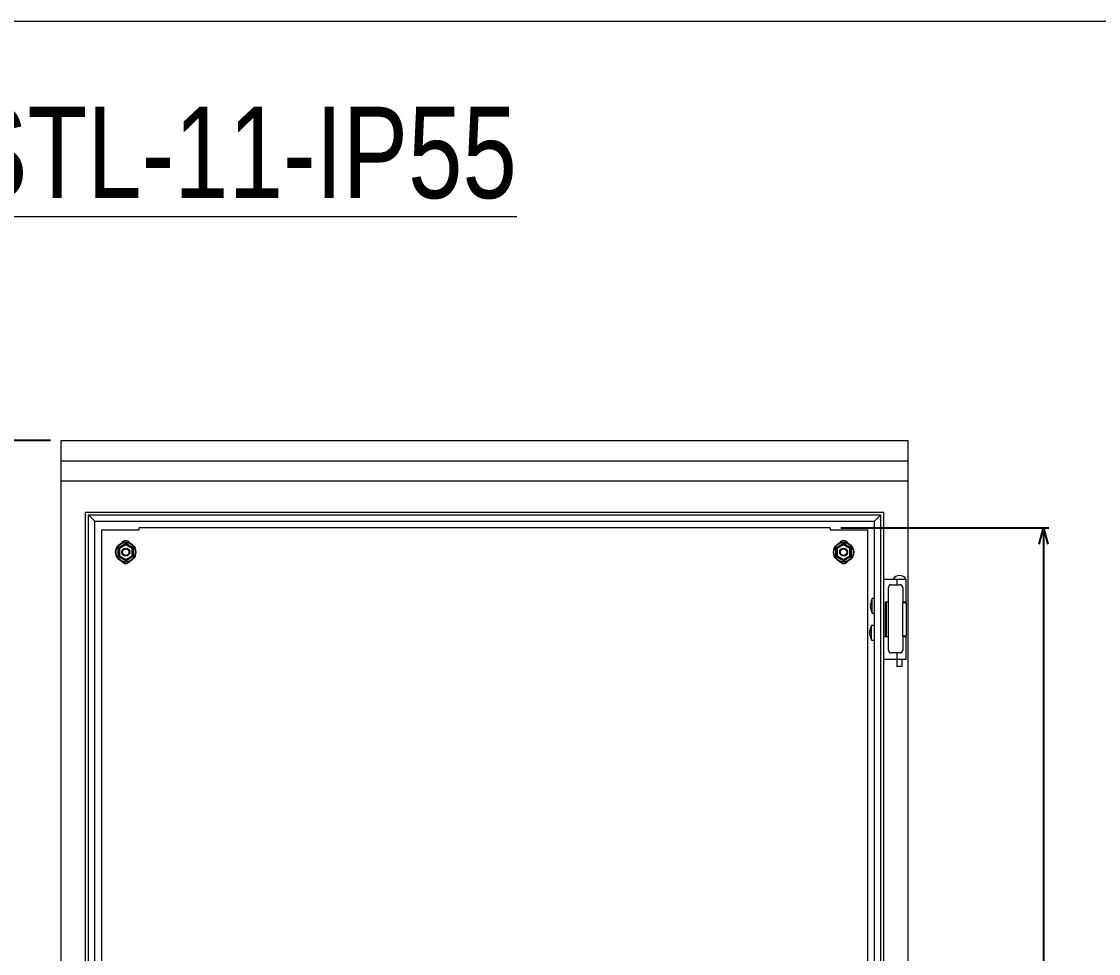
# Model space of a CAD drawing. Header units: millimetres. Extents: x 1880 to 5767, y 1200 to 3961.
# Drawn here: x 3738 to 4540, y 3212 to 3906 of the extents above; entities that cross this region are included whole.
import ezdxf

# ---------------------------------------------------------------- set-up
doc = ezdxf.new("R2010")
doc.units = ezdxf.units.MM
doc.layers.add('BUSBAR', color=3, linetype='Continuous')
doc.layers.add('FRAME070', color=5, linetype='Continuous')
doc.styles.add('TAMCO', font='cordia.shx', dxfattribs={"width": 0.8, "height": 25})
doc.dimstyles.new('TAMCO', dxfattribs={"dimtxt": 25, "dimasz": 12, "dimexe": 4, "dimexo": 8, "dimgap": 7, "dimtad": 2, "dimdec": 1, "dimdsep": 46, "dimtxsty": 'TAMCO', "dimblk": 'OPEN30', "dimcen": 2.5, "dimclrd": 4, "dimclre": 4, "dimclrt": 3, "dimadec": 0, "dimazin": 0, "dimtfac": 1, "dimtdec": 1, "dimtmove": 0, "dimatfit": 3, "dimldrblk": 'OPEN30', "dimfxl": 1, "dimarcsym": 0})

# ---------------------------------------------------------------- blocks, each defined once
blk = doc.blocks.new('_Open30')
at = {"color": 0, "linetype": 'ByBlock', "lineweight": -2}
for p, q in [((-1, 0.268), (0, 0)), ((0, 0), (-1, -0.268)), ((0, 0), (-1, 0))]:
    blk.add_line(p, q, dxfattribs=at)
blk = doc.blocks.new('*D39')
at = {"color": 4, "linetype": 'ByBlock', "lineweight": -2}
for p, q in [((4347.93, 3529.23), (4502.7, 3529.23)), ((4498.7, 3517.23), (4498.7, 2736.23)), ((4347.93, 2724.23), (4502.7, 2724.23))]:
    blk.add_line(p, q, dxfattribs=at)
at = {"layer": 'DEFPOINTS', "color": 0, "linetype": 'ByBlock'}
for p in [(4339.93, 3529.23), (4339.93, 2724.23), (4498.7, 2724.23)]:
    blk.add_point(p, dxfattribs=at)
at = {"color": 4, "linetype": 'ByBlock', "lineweight": -2, "xscale": 12, "yscale": 12, "zscale": 12}
for p, rotation in [((4498.7, 3529.23), 90), ((4498.7, 2724.23), 270)]:
    blk.add_blockref('_Open30', p, dxfattribs=dict(at, rotation=rotation))
at = {"color": 3, "linetype": 'ByBlock', "lineweight": 9, "insert": (4518.2, 3126.73), "char_height": 25, "attachment_point": 5, "rotation": 90, "style": 'TAMCO'}
blk.add_mtext('805', dxfattribs=at)
blk = doc.blocks.new('*D47')
at = {"layer": 'BUSBAR', "color": 4, "lineweight": -2}
for p, q in [((3759.93, 3594.23), (3658.89, 3594.23)), ((3662.89, 2706.23), (3662.89, 3582.23)), ((3759.93, 2694.23), (3658.89, 2694.23))]:
    blk.add_line(p, q, dxfattribs=at)
at = {"layer": 'DEFPOINTS', "color": 0}
for p in [(3662.89, 3594.23), (3767.93, 3594.23), (3767.93, 2694.23)]:
    blk.add_point(p, dxfattribs=at)
at = {"layer": 'BUSBAR', "color": 4, "lineweight": -2, "xscale": 12, "yscale": 12, "zscale": 12}
for p, rotation in [((3662.89, 3594.23), 90), ((3662.89, 2694.23), 270)]:
    blk.add_blockref('_Open30', p, dxfattribs=dict(at, rotation=rotation))
at = {"layer": 'BUSBAR', "color": 3, "lineweight": 9, "insert": (3643.39, 3144.23), "char_height": 25, "attachment_point": 5, "rotation": 90, "style": 'TAMCO'}
blk.add_mtext('900', dxfattribs=at)

msp = doc.modelspace()

# ---------------------------------------------------------------- linework, layer by layer
at = {"color": 7, "linetype": 'Continuous', "lineweight": 9}
for p, q in [((3767.93, 3594.23), (4397.93, 3594.23)), ((3767.93, 2694.23), (3767.93, 3594.23)), ((4397.93, 2694.23), (4397.93, 3594.23)), ((3767.93, 3579.21), (4397.93, 3579.21)), ((3767.93, 3564.21), (4397.93, 3564.21)), ((3786.05, 3541.1), (4379.8, 3541.1)), ((3786.05, 2712.36), (3786.05, 3541.1)), ((4379.8, 2712.36), (4379.8, 3541.1)), ((3788.17, 2714.48), (3788.17, 3538.98)), ((3792.93, 3534.23), (3788.17, 3538.98)), ((3788.17, 3538.98), (4377.68, 3538.98)), ((3792.93, 2719.23), (3792.93, 3534.23)), ((3792.93, 3534.23), (4372.93, 3534.23)), ((4377.68, 3538.98), (4372.93, 3534.23)), ((4372.93, 2719.23), (4372.93, 3534.23)), ((4377.68, 2714.48), (4377.68, 3538.98)), ((3797.93, 3527.73), (3797.93, 2725.73)), ((3797.93, 3527.73), (3825.93, 3527.73)), ((3825.93, 3527.73), (3825.93, 3529.23)), ((4339.93, 3529.23), (3825.93, 3529.23)), ((4339.93, 3529.23), (4339.93, 3527.73)), ((4339.93, 3527.73), (4367.93, 3527.73)), ((4367.93, 2725.73), (4367.93, 3527.73)), ((3810.93, 3514.12), (3815.93, 3517)), ((3815.93, 3516.72), (3815.93, 3517)), ((3815.93, 3517), (3820.93, 3514.12)), ((4344.93, 3514.12), (4349.93, 3517)), ((4349.93, 3516.72), (4349.93, 3517)), ((4349.93, 3517), (4354.93, 3514.12)), ((3811.18, 3513.97), (3810.93, 3514.12)), ((3810.93, 3508.34), (3810.93, 3514.12)), ((3815.93, 3516.72), (3811.18, 3513.97)), ((3811.18, 3513.97), (3811.18, 3508.49)), ((3820.68, 3513.97), (3815.93, 3516.72)), ((3820.93, 3514.12), (3820.68, 3513.97)), ((3820.68, 3508.49), (3820.68, 3513.97)), ((3820.93, 3514.12), (3820.93, 3508.34)), ((4345.18, 3513.97), (4344.93, 3514.12)), ((4344.93, 3508.34), (4344.93, 3514.12)), ((4349.93, 3516.72), (4345.18, 3513.97)), ((4345.18, 3513.97), (4345.18, 3508.49)), ((4354.68, 3513.97), (4349.93, 3516.72)), ((4354.93, 3514.12), (4354.68, 3513.97)), ((4354.68, 3508.49), (4354.68, 3513.97)), ((4354.93, 3514.12), (4354.93, 3508.34)), ((3811.18, 3508.49), (3810.93, 3508.34)), ((3815.93, 3505.46), (3810.93, 3508.34)), ((3811.18, 3508.49), (3815.93, 3505.75)), ((3815.93, 3505.75), (3820.68, 3508.49)), ((3820.93, 3508.34), (3815.93, 3505.46)), ((3815.93, 3505.46), (3815.93, 3505.75)), ((3820.93, 3508.34), (3820.68, 3508.49)), ((4345.18, 3508.49), (4344.93, 3508.34)), ((4349.93, 3505.46), (4344.93, 3508.34)), ((4345.18, 3508.49), (4349.93, 3505.75)), ((4349.93, 3505.75), (4354.68, 3508.49)), ((4354.93, 3508.34), (4349.93, 3505.46)), ((4349.93, 3505.46), (4349.93, 3505.75)), ((4354.93, 3508.34), (4354.68, 3508.49)), ((4379.8, 3491.23), (4389.84, 3491.23)), ((4383.35, 3438.23), (4383.35, 3484.93)), ((4385.35, 3486.93), (4391.95, 3486.93)), ((4389.84, 3491.23), (4396.55, 3491.23)), ((4389.84, 3486.93), (4389.84, 3491.23)), ((4393.95, 3484.93), (4393.95, 3473.73)), ((4370.03, 3472.42), (4370.03, 3472.8)), ((4370.06, 3472.43), (4370.03, 3472.26)), ((4370.03, 3472.26), (4370.03, 3471.35)), ((4370.03, 3470.2), (4370.03, 3471.11)), ((4370.03, 3470.04), (4370.03, 3469.66)), ((4371.3, 3465.73), (4371.3, 3476.73)), ((4383.35, 3474.03), (4380.82, 3474.03)), ((4380.82, 3474.03), (4380.82, 3448.43)), ((4381.5, 3474.03), (4381.5, 3448.43)), ((4396.55, 3474.03), (4393.95, 3474.03)), ((4393.95, 3473.73), (4396.45, 3473.73)), ((4393.95, 3448.73), (4393.95, 3473.73)), ((4396.45, 3473.73), (4396.45, 3448.73)), ((4369.53, 3452.42), (4369.53, 3452.8)), ((4370.8, 3445.73), (4370.8, 3456.73)), ((4369.56, 3452.43), (4369.53, 3452.26)), ((4369.53, 3452.26), (4369.53, 3451.35)), ((4369.53, 3450.2), (4369.53, 3451.11)), ((4369.53, 3450.04), (4369.53, 3449.66)), ((4380.32, 3448.43), (4382.85, 3448.43)), ((4396.45, 3448.73), (4393.95, 3448.73)), ((4393.95, 3448.73), (4393.95, 3438.23)), ((4393.95, 3448.43), (4396.55, 3448.43)), ((4389.84, 3431.23), (4379.8, 3431.23)), ((4391.95, 3436.23), (4385.35, 3436.23)), ((4389.84, 3431.23), (4389.84, 3436.23)), ((4396.55, 3431.23), (4389.84, 3431.23)), ((4391.55, 3426.23), (4389.55, 3426.23)), ((4393.55, 3426.23), (4391.55, 3426.23))]:
    msp.add_line(p, q, dxfattribs=at)
at = {"color": 7, "linetype": 'Continuous', "lineweight": 9, "flags": 128}
for points in [[(4370.03, 3471.35), (4370.07, 3471.24), (4370.07, 3471.23)], [(4369.53, 3451.35), (4369.57, 3451.24), (4369.57, 3451.23)]]:
    msp.add_lwpolyline(points, dxfattribs=at)
at = {"color": 7, "linetype": 'Continuous', "lineweight": 9}
for centre, radius in [((3815.93, 3511.23), 7.5), ((3815.93, 3511.23), 7.16), ((4349.93, 3511.23), 7.5), ((4349.93, 3511.23), 7.16), ((3815.93, 3511.23), 3), ((3815.93, 3511.23), 2.41), ((4349.93, 3511.23), 3), ((4349.93, 3511.23), 2.41)]:
    msp.add_circle(centre, radius, dxfattribs=at)
for centre, radius, start, end in [((3815.93, 3516.23), 3.5, 32.87835, 147.12165), ((4349.93, 3516.23), 3.5, 32.87835, 147.12165), ((3815.93, 3506.23), 3.5, 212.87835, 327.12165), ((4349.93, 3506.23), 3.5, 212.87835, 327.12165), ((4391.55, 3487.97), 5.76, 34.48292, 145.51708), ((4385.35, 3484.93), 2, 90, 180), ((4391.95, 3484.93), 2, 0, 90), ((4372.36, 3471.64), 2.46, 138.60607, 161.30165), ((4372.36, 3470.32), 2.46, 138.60636, 161.30136), ((4380.04, 3471.52), 10.1, 187.51083, 199.37013), ((4380.04, 3470.98), 10.1, 187.51083, 199.37004), ((4381.63, 3471.23), 11.7, 151.96016, 170.85574), ((4381.63, 3471.23), 11.7, 189.14426, 208.03984), ((4381.54, 3472.61), 11.04, 176.59344, 183.40656), ((4372.39, 3467.9), 1.89, 171.76528, 188.23472), ((4371.86, 3451.64), 2.46, 138.6056, 161.30212), ((4381.13, 3451.23), 11.7, 151.96016, 170.85574), ((4381.04, 3452.61), 11.04, 176.59344, 183.40656), ((4371.86, 3450.32), 2.46, 138.6056, 161.30212), ((4379.54, 3451.52), 10.1, 187.51096, 199.37001), ((4379.54, 3450.98), 10.1, 187.51089, 199.37007), ((4381.13, 3451.23), 11.7, 189.14426, 208.03984), ((4371.89, 3447.9), 1.89, 171.76502, 188.23498), ((4385.35, 3438.23), 2, 180, 270), ((4391.95, 3438.23), 2, 270, 0)]:
    msp.add_arc(centre, radius, start, end, dxfattribs=at)
for points, knots in [([(3810.22, 3514.52), (3810.8, 3514.84), (3812.04, 3515.52), (3813.96, 3516.63), (3815.27, 3517.42), (3815.93, 3517.82)], [0, 0, 0, 0, 0.302131, 0.647328, 1, 1, 1, 1]), ([(3815.93, 3517.82), (3815.93, 3517.81), (3815.93, 3517.7), (3815.93, 3517.47), (3815.93, 3517.22), (3815.93, 3517.04), (3815.93, 3517.02), (3815.93, 3517)], [0, 0, 0, 0, 0.004705, 0.271149, 0.530769, 0.764908, 1, 1, 1, 1]), ([(3815.93, 3517.82), (3816.49, 3517.48), (3817.7, 3516.74), (3819.62, 3515.63), (3820.95, 3514.89), (3821.63, 3514.52)], [0, 0, 0, 0, 0.302131, 0.647328, 1, 1, 1, 1]), ([(4344.22, 3514.52), (4344.8, 3514.84), (4346.04, 3515.52), (4347.96, 3516.63), (4349.27, 3517.42), (4349.93, 3517.82)], [0, 0, 0, 0, 0.302131, 0.647329, 1, 1, 1, 1]), ([(4349.93, 3517.82), (4349.93, 3517.81), (4349.93, 3517.7), (4349.93, 3517.47), (4349.93, 3517.22), (4349.93, 3517.04), (4349.93, 3517.02), (4349.93, 3517)], [0, 0, 0, 0, 0.004705, 0.271149, 0.530769, 0.764908, 1, 1, 1, 1]), ([(4349.93, 3517.82), (4350.49, 3517.48), (4351.7, 3516.74), (4353.62, 3515.63), (4354.95, 3514.89), (4355.63, 3514.52)], [0, 0, 0, 0, 0.302131, 0.647328, 1, 1, 1, 1]), ([(3810.22, 3514.52), (3810.22, 3514.52), (3810.33, 3514.46), (3810.52, 3514.35), (3810.74, 3514.22), (3810.89, 3514.14), (3810.92, 3514.12), (3810.93, 3514.12)], [0, 0, 0, 0, 0.004709, 0.27115, 0.530773, 0.764909, 1, 1, 1, 1]), ([(3810.22, 3507.94), (3810.24, 3508.6), (3810.27, 3510.01), (3810.27, 3512.23), (3810.24, 3513.75), (3810.22, 3514.52)], [0, 0, 0, 0, 0.302131, 0.647329, 1, 1, 1, 1]), ([(3820.93, 3514.12), (3820.94, 3514.12), (3820.96, 3514.14), (3821.11, 3514.22), (3821.33, 3514.35), (3821.52, 3514.46), (3821.63, 3514.52), (3821.63, 3514.52)], [0, 0, 0, 0, 0.235091, 0.469227, 0.72885, 0.995291, 1, 1, 1, 1]), ([(3821.63, 3514.52), (3821.61, 3513.87), (3821.58, 3512.45), (3821.58, 3510.23), (3821.61, 3508.71), (3821.63, 3507.94)], [0, 0, 0, 0, 0.302131, 0.647327, 1, 1, 1, 1]), ([(4344.22, 3514.52), (4344.22, 3514.52), (4344.33, 3514.46), (4344.52, 3514.35), (4344.74, 3514.22), (4344.89, 3514.14), (4344.92, 3514.12), (4344.93, 3514.12)], [0, 0, 0, 0, 0.004705, 0.27115, 0.530774, 0.764909, 1, 1, 1, 1]), ([(4344.22, 3507.94), (4344.24, 3508.6), (4344.27, 3510.01), (4344.27, 3512.23), (4344.24, 3513.75), (4344.22, 3514.52)], [0, 0, 0, 0, 0.302131, 0.647329, 1, 1, 1, 1]), ([(4354.93, 3514.12), (4354.94, 3514.12), (4354.96, 3514.14), (4355.11, 3514.22), (4355.33, 3514.35), (4355.52, 3514.46), (4355.63, 3514.52), (4355.63, 3514.52)], [0, 0, 0, 0, 0.235091, 0.469226, 0.72885, 0.995295, 1, 1, 1, 1]), ([(4355.63, 3514.52), (4355.61, 3513.87), (4355.58, 3512.45), (4355.58, 3510.23), (4355.61, 3508.71), (4355.63, 3507.94)], [0, 0, 0, 0, 0.302131, 0.647327, 1, 1, 1, 1]), ([(3810.22, 3507.94), (3810.22, 3507.94), (3810.33, 3508), (3810.52, 3508.11), (3810.74, 3508.24), (3810.89, 3508.33), (3810.92, 3508.34), (3810.93, 3508.34)], [0, 0, 0, 0, 0.004714, 0.271154, 0.530773, 0.764909, 1, 1, 1, 1]), ([(3815.93, 3504.64), (3815.36, 3504.99), (3814.16, 3505.72), (3812.23, 3506.83), (3810.9, 3507.57), (3810.22, 3507.94)], [0, 0, 0, 0, 0.302131, 0.647328, 1, 1, 1, 1]), ([(3821.63, 3507.94), (3821.05, 3507.62), (3819.81, 3506.94), (3817.89, 3505.83), (3816.58, 3505.04), (3815.93, 3504.64)], [0, 0, 0, 0, 0.302131, 0.647329, 1, 1, 1, 1]), ([(3815.93, 3505.46), (3815.93, 3505.45), (3815.93, 3505.42), (3815.93, 3505.24), (3815.93, 3504.99), (3815.93, 3504.77), (3815.93, 3504.65), (3815.93, 3504.64)], [0, 0, 0, 0, 0.235092, 0.469231, 0.728851, 0.995295, 1, 1, 1, 1]), ([(3820.93, 3508.34), (3820.94, 3508.34), (3820.96, 3508.33), (3821.11, 3508.24), (3821.33, 3508.11), (3821.52, 3508), (3821.63, 3507.94), (3821.63, 3507.94)], [0, 0, 0, 0, 0.235091, 0.469227, 0.728846, 0.995286, 1, 1, 1, 1]), ([(4344.22, 3507.94), (4344.22, 3507.94), (4344.33, 3508), (4344.52, 3508.11), (4344.74, 3508.24), (4344.89, 3508.33), (4344.92, 3508.34), (4344.93, 3508.34)], [0, 0, 0, 0, 0.00471, 0.271155, 0.530774, 0.764909, 1, 1, 1, 1]), ([(4349.93, 3504.64), (4349.36, 3504.99), (4348.16, 3505.72), (4346.23, 3506.83), (4344.9, 3507.57), (4344.22, 3507.94)], [0, 0, 0, 0, 0.302131, 0.647328, 1, 1, 1, 1]), ([(4355.63, 3507.94), (4355.05, 3507.62), (4353.81, 3506.94), (4351.89, 3505.83), (4350.58, 3505.04), (4349.93, 3504.64)], [0, 0, 0, 0, 0.30213, 0.647329, 1, 1, 1, 1]), ([(4349.93, 3505.46), (4349.93, 3505.45), (4349.93, 3505.42), (4349.93, 3505.24), (4349.93, 3504.99), (4349.93, 3504.77), (4349.93, 3504.65), (4349.93, 3504.64)], [0, 0, 0, 0, 0.235092, 0.469231, 0.728851, 0.995295, 1, 1, 1, 1]), ([(4354.93, 3508.34), (4354.94, 3508.34), (4354.96, 3508.33), (4355.11, 3508.24), (4355.33, 3508.11), (4355.52, 3508), (4355.63, 3507.94), (4355.63, 3507.94)], [0, 0, 0, 0, 0.235091, 0.469226, 0.728845, 0.99529, 1, 1, 1, 1]), ([(4370.03, 3472.26), (4370.2, 3472.25), (4370.39, 3472.24), (4370.59, 3472.22), (4370.62, 3472.22)], [0, 0, 0, 0, 0.840043, 1, 1, 1, 1]), ([(4369.53, 3452.26), (4369.7, 3452.25), (4369.89, 3452.24), (4370.09, 3452.22), (4370.12, 3452.22)], [0, 0, 0, 0, 0.840042, 1, 1, 1, 1])]:
    msp.add_open_spline(points, degree=3, knots=knots, dxfattribs=at)
for points in [[(4396.55, 3474.03), (4396.55, 3491.23)], [(4370.03, 3472.42), (4370.52, 3472.41)], [(4372.93, 3476.73), (4371.3, 3476.73)], [(4371.3, 3465.73), (4372.93, 3465.73)], [(4372.43, 3456.73), (4370.8, 3456.73)], [(4369.53, 3452.42), (4370.02, 3452.41)], [(4370.8, 3445.73), (4372.43, 3445.73)], [(4396.55, 3431.23), (4396.55, 3448.43)], [(4389.55, 3431.23), (4389.55, 3426.23)], [(4393.55, 3426.23), (4393.55, 3431.23)]]:
    msp.add_open_spline(points, degree=1, dxfattribs=at)
at = {"layer": 'FRAME070', "lineweight": 9}
msp.add_line((5710.8, 3906.19), (1929.15, 3906.19), dxfattribs=at)
msp.add_line((5710.8, 3906.19), (1929.15, 3906.19), dxfattribs=at)

# ---------------------------------------------------------------- texts
at = {"layer": 'BUSBAR', "color": 4, "lineweight": 9, "insert": (3520.34, 3842.75), "char_height": 68.04, "attachment_point": 1, "style": 'TAMCO'}
msp.add_mtext('{\\LCES-STL-11-IP55}', dxfattribs=at)

# ---------------------------------------------------------------- dimensions: what is measured, and where the dimension line sits
at = {"color": 0, "linetype": 'ByBlock', "lineweight": 9}
dim = msp.add_linear_dim(base=(4498.7, 2724.23), p1=(4339.93, 3529.23), p2=(4339.93, 2724.23), angle=90, dimstyle='TAMCO', dxfattribs=at)
dim.commit()
dim.dimension.update_dxf_attribs({"geometry": '*D39', "text_midpoint": (4518.2, 3126.73)})
at = {"layer": 'BUSBAR', "color": 2, "lineweight": 9}
dim = msp.add_linear_dim(base=(3662.89, 3594.23), p1=(3767.93, 2694.23), p2=(3767.93, 3594.23), angle=90, dimstyle='TAMCO', override={"dimarcsym": 1}, dxfattribs=at)
dim.commit()
dim.dimension.update_dxf_attribs({"geometry": '*D47', "text_midpoint": (3643.39, 3144.23)})

doc.saveas('drawing.dxf')
